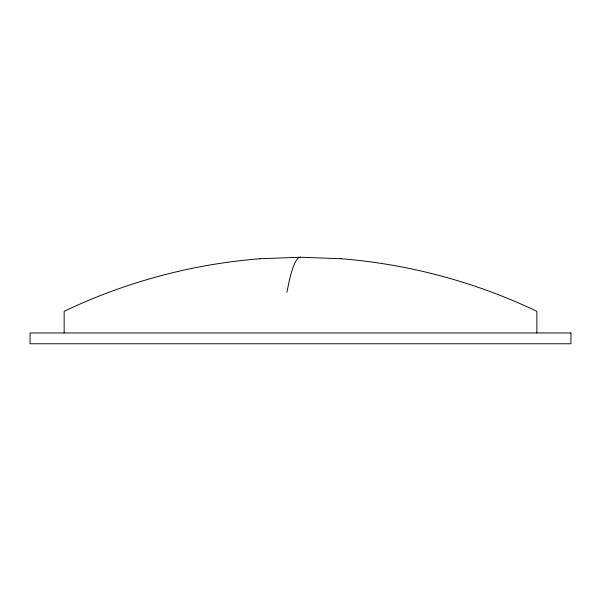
<?xml version="1.0" encoding="UTF-8"?>
<svg xmlns="http://www.w3.org/2000/svg" width="601" height="601" viewBox="0 0 601 601"><rect width="100%" height="100%" fill="white"/><g stroke="black" fill="none" stroke-linecap="round" stroke-linejoin="round"><path stroke-width="0.9" d="M286.917 292.274L289.096 281.493A543.394 38.577 -90 0 1 300.5 257.228L341.12 258.753M259.88 258.753L300.492 257.228M259.933 258.753L259.782 258.753C192.042 264.147 125.474 282.034 64.149 311.318L64.149 332.954M341.067 258.753L341.218 258.753C408.958 264.147 475.526 282.034 536.851 311.318L536.851 332.954M570.95 332.954L30.05 332.954L30.05 343.772L570.95 343.772L570.95 332.954"/></g></svg>
